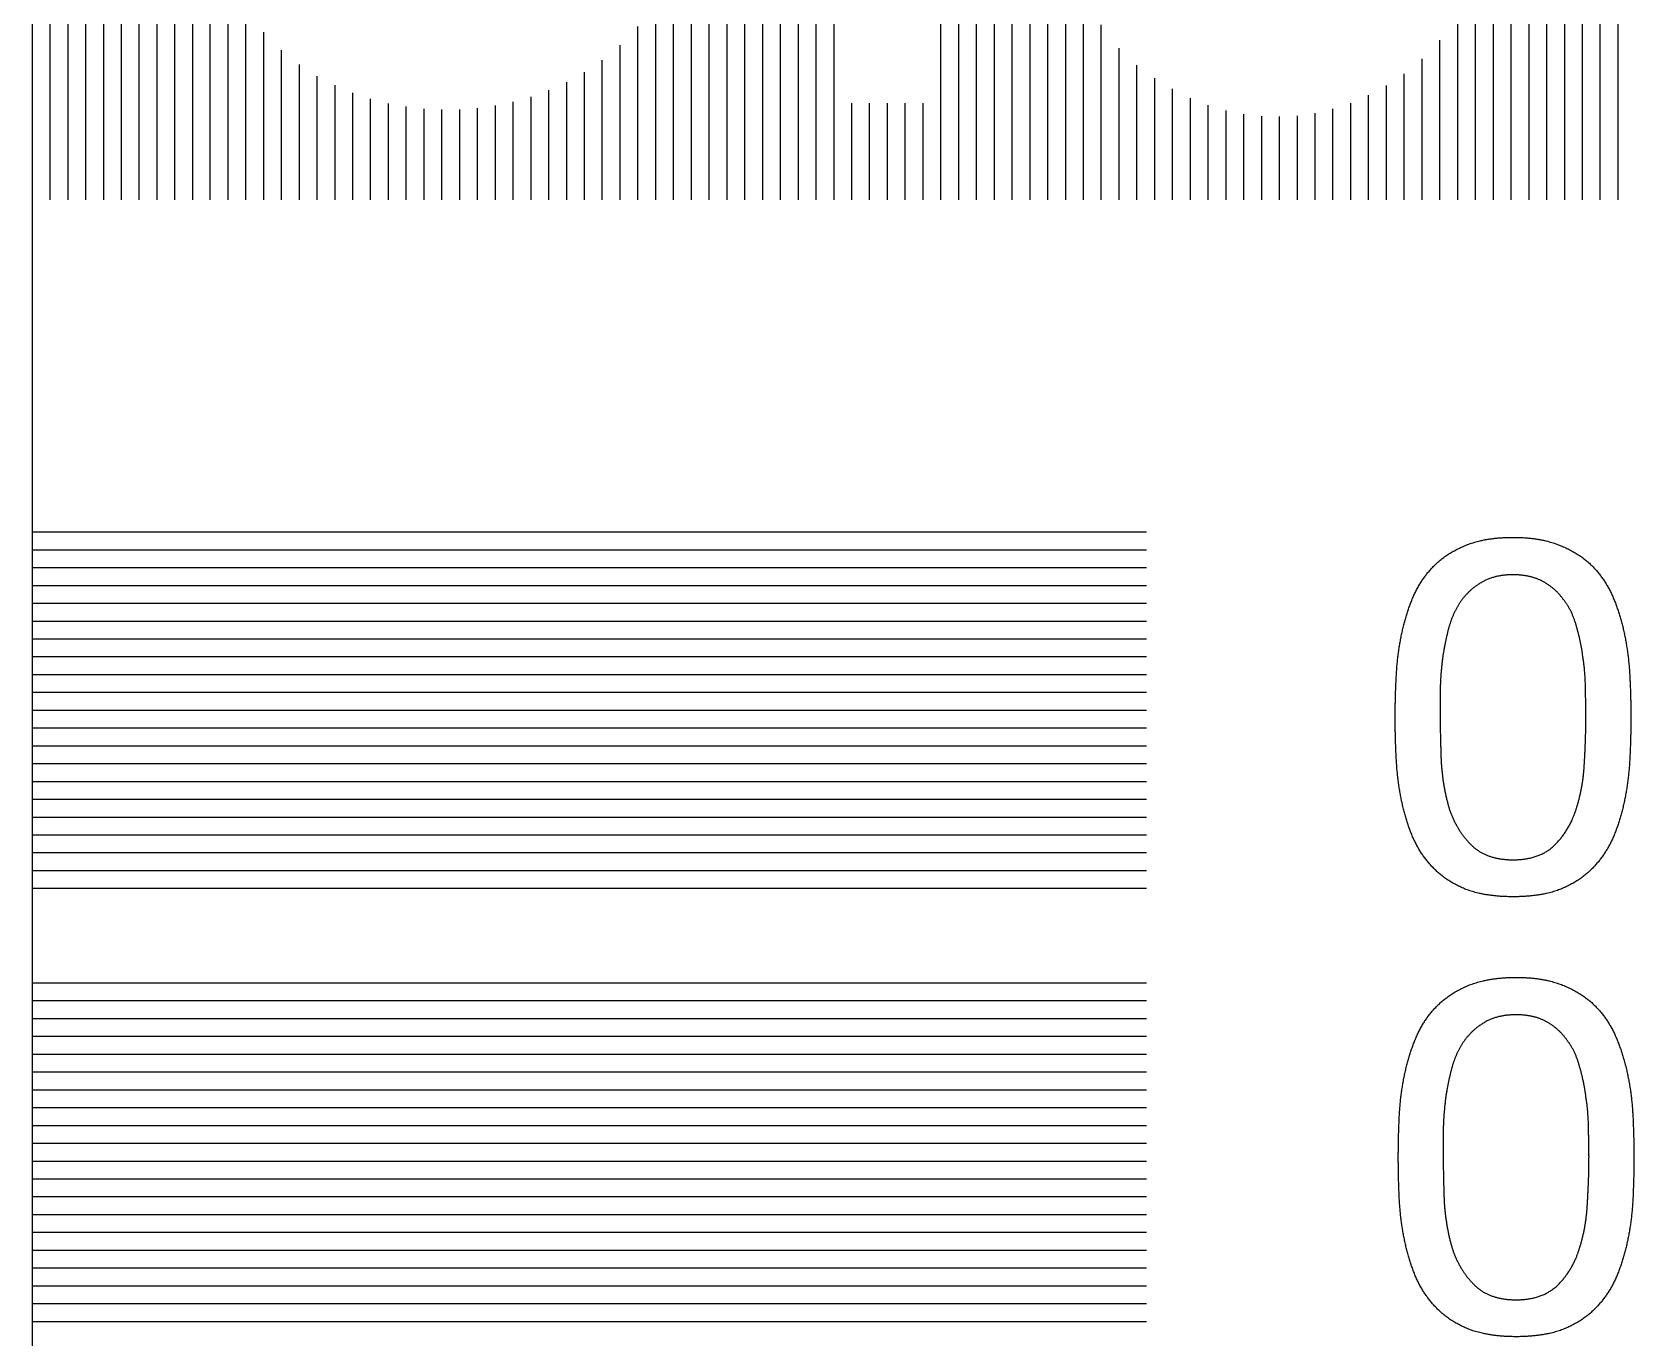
# Model space of a CAD drawing. Header units: millimetres. Extents: x -155 to -21, y -38 to 37.
# Drawn here: x -154.52 to -136.54, y -14.3 to 0.36 of the extents above; entities that cross this region are included whole.
import ezdxf

# ---------------------------------------------------------------- set-up
doc = ezdxf.new("R2010")
doc.units = ezdxf.units.MM
for name, color, linetype, true_color in [('Layer 02', 254, 'Continuous', 0xbfbfff), ('Layer 03', 123, 'Continuous', 0x3fbfbf), ('Layer 06', 172, 'Continuous', 0x0000bf)]:
    doc.layers.add(name, color=color, linetype=linetype, true_color=true_color)

msp = doc.modelspace()

# ---------------------------------------------------------------- linework, layer by layer
at = {"layer": 'Layer 02'}
for points in [[(-154.524, -5.25), (-142.018, -5.25)], [(-154.524, -5.45), (-142.018, -5.45)], [(-154.524, -5.65), (-142.018, -5.65)], [(-154.524, -5.85), (-142.018, -5.85)], [(-154.524, -6.05), (-142.018, -6.05)], [(-154.524, -6.25), (-142.018, -6.25)], [(-154.524, -6.45), (-142.018, -6.45)], [(-154.524, -6.65), (-142.018, -6.65)], [(-154.524, -6.85), (-142.018, -6.85)], [(-154.524, -7.05), (-142.018, -7.05)], [(-154.524, -7.25), (-142.018, -7.25)], [(-154.524, -7.45), (-142.018, -7.45)], [(-154.524, -7.65), (-142.018, -7.65)], [(-154.524, -7.85), (-142.018, -7.85)], [(-154.524, -8.05), (-142.018, -8.05)], [(-154.524, -8.25), (-142.018, -8.25)], [(-154.524, -8.45), (-142.018, -8.45)], [(-154.524, -8.65), (-142.018, -8.65)], [(-154.524, -8.85), (-142.018, -8.85)], [(-154.524, -9.05), (-142.018, -9.05)], [(-154.524, -9.25), (-142.018, -9.25)]]:
    msp.add_lwpolyline(points, dxfattribs=at)
at = {"layer": 'Layer 03'}
for points in [[(-154.524, -10.311), (-142.018, -10.311)], [(-154.524, -10.511), (-142.018, -10.511)], [(-154.524, -10.711), (-142.018, -10.711)], [(-154.524, -10.911), (-142.018, -10.911)], [(-154.524, -11.111), (-142.018, -11.111)], [(-154.524, -11.311), (-142.018, -11.311)], [(-154.524, -11.511), (-142.018, -11.511)], [(-154.524, -11.711), (-142.018, -11.711)], [(-154.524, -11.911), (-142.018, -11.911)], [(-154.524, -12.111), (-142.018, -12.111)], [(-154.524, -12.311), (-142.018, -12.311)], [(-154.524, -12.511), (-142.018, -12.511)], [(-154.524, -12.711), (-142.018, -12.711)], [(-154.524, -12.911), (-142.018, -12.911)], [(-154.524, -13.111), (-142.018, -13.111)], [(-154.524, -13.311), (-142.018, -13.311)], [(-154.524, -13.511), (-142.018, -13.511)], [(-154.524, -13.711), (-142.018, -13.711)], [(-154.524, -13.911), (-142.018, -13.911)], [(-154.524, -14.111), (-142.018, -14.111)]]:
    msp.add_lwpolyline(points, dxfattribs=at)
at = {"layer": 'Layer 06'}
msp.add_lwpolyline([(-20.724, -37.799), (-20.724, 37.201), (-154.524, 37.201), (-154.524, -37.799)], close=True, dxfattribs=at)
msp.add_lwpolyline([(-20.724, -37.799), (-20.724, 37.201), (-154.524, 37.201), (-154.524, -37.799)], close=True, dxfattribs=at)
msp.add_lwpolyline([(-20.724, -37.799), (-20.724, 37.201), (-154.524, 37.201), (-154.524, -37.799)], close=True, dxfattribs=at)
msp.add_lwpolyline([(-20.724, -37.799), (-20.724, 37.201), (-154.524, 37.201), (-154.524, -37.799)], close=True, dxfattribs=at)
msp.add_lwpolyline([(-20.724, -37.799), (-20.724, 37.201), (-154.524, 37.201), (-154.524, -37.799)], close=True, dxfattribs=at)
msp.add_lwpolyline([(-20.724, -37.799), (-20.724, 37.201), (-154.524, 37.201), (-154.524, -37.799)], close=True, dxfattribs=at)
msp.add_lwpolyline([(-20.724, -37.799), (-20.724, 37.201), (-154.524, 37.201), (-154.524, -37.799)], close=True, dxfattribs=at)
msp.add_lwpolyline([(-20.724, -37.799), (-20.724, 37.201), (-154.524, 37.201), (-154.524, -37.799)], close=True, dxfattribs=at)
msp.add_lwpolyline([(-20.724, -37.799), (-20.724, 37.201), (-154.524, 37.201), (-154.524, -37.799)], close=True, dxfattribs=at)
msp.add_lwpolyline([(-20.724, -37.799), (-20.724, 37.201), (-154.524, 37.201), (-154.524, -37.799)], close=True, dxfattribs=at)
msp.add_lwpolyline([(-20.724, -37.799), (-20.724, 37.201), (-154.524, 37.201), (-154.524, -37.799)], close=True, dxfattribs=at)
msp.add_lwpolyline([(-20.724, -37.799), (-20.724, 37.201), (-154.524, 37.201), (-154.524, -37.799)], close=True, dxfattribs=at)
msp.add_lwpolyline([(-20.724, -37.799), (-20.724, 37.201), (-154.524, 37.201), (-154.524, -37.799)], close=True, dxfattribs=at)
msp.add_lwpolyline([(-20.724, -37.799), (-20.724, 37.201), (-154.524, 37.201), (-154.524, -37.799)], close=True, dxfattribs=at)
msp.add_lwpolyline([(-20.724, -37.799), (-20.724, 37.201), (-154.524, 37.201), (-154.524, -37.799)], close=True, dxfattribs=at)
msp.add_lwpolyline([(-20.724, -37.799), (-20.724, 37.201), (-154.524, 37.201), (-154.524, -37.799)], close=True, dxfattribs=at)
msp.add_lwpolyline([(-20.724, -37.799), (-20.724, 37.201), (-154.524, 37.201), (-154.524, -37.799)], close=True, dxfattribs=at)
msp.add_lwpolyline([(-20.724, -37.799), (-20.724, 37.201), (-154.524, 37.201), (-154.524, -37.799)], close=True, dxfattribs=at)
msp.add_lwpolyline([(-20.724, -37.799), (-20.724, 37.201), (-154.524, 37.201), (-154.524, -37.799)], close=True, dxfattribs=at)
msp.add_lwpolyline([(-20.724, -37.799), (-20.724, 37.201), (-154.524, 37.201), (-154.524, -37.799)], close=True, dxfattribs=at)
msp.add_lwpolyline([(-20.724, -37.799), (-20.724, 37.201), (-154.524, 37.201), (-154.524, -37.799)], close=True, dxfattribs=at)
msp.add_lwpolyline([(-20.724, -37.799), (-20.724, 37.201), (-154.524, 37.201), (-154.524, -37.799)], close=True, dxfattribs=at)
msp.add_lwpolyline([(-20.724, -37.799), (-20.724, 37.201), (-154.524, 37.201), (-154.524, -37.799)], close=True, dxfattribs=at)
msp.add_lwpolyline([(-20.724, -37.799), (-20.724, 37.201), (-154.524, 37.201), (-154.524, -37.799)], close=True, dxfattribs=at)
msp.add_lwpolyline([(-20.724, -37.799), (-20.724, 37.201), (-154.524, 37.201), (-154.524, -37.799)], close=True, dxfattribs=at)
msp.add_lwpolyline([(-20.724, -37.799), (-20.724, 37.201), (-154.524, 37.201), (-154.524, -37.799)], close=True, dxfattribs=at)
msp.add_lwpolyline([(-20.724, -37.799), (-20.724, 37.201), (-154.524, 37.201), (-154.524, -37.799)], close=True, dxfattribs=at)
msp.add_lwpolyline([(-20.724, -37.799), (-20.724, 37.201), (-154.524, 37.201), (-154.524, -37.799)], close=True, dxfattribs=at)
msp.add_lwpolyline([(-20.724, -37.799), (-20.724, 37.201), (-154.524, 37.201), (-154.524, -37.799)], close=True, dxfattribs=at)
msp.add_lwpolyline([(-20.724, -37.799), (-20.724, 37.201), (-154.524, 37.201), (-154.524, -37.799)], close=True, dxfattribs=at)
msp.add_lwpolyline([(-20.724, -37.799), (-20.724, 37.201), (-154.524, 37.201), (-154.524, -37.799)], close=True, dxfattribs=at)
msp.add_lwpolyline([(-20.724, -37.799), (-20.724, 37.201), (-154.524, 37.201), (-154.524, -37.799)], close=True, dxfattribs=at)
msp.add_lwpolyline([(-20.724, -37.799), (-20.724, 37.201), (-154.524, 37.201), (-154.524, -37.799)], close=True, dxfattribs=at)
msp.add_lwpolyline([(-20.724, -37.799), (-20.724, 37.201), (-154.524, 37.201), (-154.524, -37.799)], close=True, dxfattribs=at)
msp.add_lwpolyline([(-20.724, -37.799), (-20.724, 37.201), (-154.524, 37.201), (-154.524, -37.799)], close=True, dxfattribs=at)
msp.add_lwpolyline([(-20.724, -37.799), (-20.724, 37.201), (-154.524, 37.201), (-154.524, -37.799)], close=True, dxfattribs=at)
msp.add_lwpolyline([(-20.724, -37.799), (-20.724, 37.201), (-154.524, 37.201), (-154.524, -37.799)], close=True, dxfattribs=at)
msp.add_lwpolyline([(-20.724, -37.799), (-20.724, 37.201), (-154.524, 37.201), (-154.524, -37.799)], close=True, dxfattribs=at)
msp.add_lwpolyline([(-20.724, -37.799), (-20.724, 37.201), (-154.524, 37.201), (-154.524, -37.799)], close=True, dxfattribs=at)
msp.add_lwpolyline([(-20.724, -37.799), (-20.724, 37.201), (-154.524, 37.201), (-154.524, -37.799)], close=True, dxfattribs=at)
msp.add_lwpolyline([(-20.724, -37.799), (-20.724, 37.201), (-154.524, 37.201), (-154.524, -37.799)], close=True, dxfattribs=at)
msp.add_lwpolyline([(-20.724, -37.799), (-20.724, 37.201), (-154.524, 37.201), (-154.524, -37.799)], close=True, dxfattribs=at)
msp.add_lwpolyline([(-20.724, -37.799), (-20.724, 37.201), (-154.524, 37.201), (-154.524, -37.799)], close=True, dxfattribs=at)
msp.add_lwpolyline([(-20.724, -37.799), (-20.724, 37.201), (-154.524, 37.201), (-154.524, -37.799)], close=True, dxfattribs=at)
msp.add_lwpolyline([(-20.724, -37.799), (-20.724, 37.201), (-154.524, 37.201), (-154.524, -37.799)], close=True, dxfattribs=at)
msp.add_lwpolyline([(-20.724, -37.799), (-20.724, 37.201), (-154.524, 37.201), (-154.524, -37.799)], close=True, dxfattribs=at)
for points in [[(-154.524, 37.201), (-154.524, -1.522)], [(-154.524, 37.201), (-154.524, -1.522)], [(-154.324, 37.201), (-154.324, -1.522)], [(-154.324, 37.201), (-154.324, -1.522)], [(-154.124, 37.201), (-154.124, -1.522)], [(-154.124, 37.201), (-154.124, -1.522)], [(-153.924, 37.201), (-153.924, -1.522)], [(-153.924, 37.201), (-153.924, -1.522)], [(-153.724, 37.201), (-153.724, -1.522)], [(-153.724, 37.201), (-153.724, -1.522)], [(-153.524, 37.201), (-153.524, -1.522)], [(-153.524, 37.201), (-153.524, -1.522)], [(-153.324, 37.201), (-153.324, -1.522)], [(-153.324, 37.201), (-153.324, -1.522)], [(-153.124, 37.201), (-153.124, -1.522)], [(-153.124, 37.201), (-153.124, -1.522)], [(-152.924, 37.201), (-152.924, -1.522)], [(-152.924, 37.201), (-152.924, -1.522)], [(-152.724, 37.201), (-152.724, -1.522)], [(-152.724, 37.201), (-152.724, -1.522)], [(-143.324, -1.522), (-143.324, 21.69)], [(-143.324, -1.522), (-143.324, 21.69)], [(-143.524, -1.522), (-143.524, 21.526)], [(-143.524, -1.522), (-143.524, 21.526)], [(-143.924, -1.522), (-143.924, 21.245)], [(-143.924, -1.522), (-143.924, 21.245)], [(-143.724, -1.522), (-143.724, 21.379)], [(-143.724, -1.522), (-143.724, 21.379)], [(-144.124, -1.522), (-144.124, 21.125)], [(-144.124, -1.522), (-144.124, 21.125)], [(-144.324, -1.522), (-144.324, 21.016)], [(-144.324, -1.522), (-144.324, 21.016)], [(-152.524, -1.522), (-152.524, 11.141)], [(-152.524, -1.522), (-152.524, 11.141)], [(-145.524, -1.522), (-145.524, 10.943)], [(-145.524, -1.522), (-145.524, 10.943)], [(-145.724, -1.522), (-145.724, 10.307)], [(-145.724, -1.522), (-145.724, 10.307)], [(-145.924, -1.522), (-145.924, 9.922)], [(-145.924, -1.522), (-145.924, 9.922)], [(-146.124, -1.522), (-146.124, 9.634)], [(-146.124, -1.522), (-146.124, 9.634)], [(-146.324, -1.522), (-146.324, 9.404)], [(-146.324, -1.522), (-146.324, 9.404)], [(-146.524, -1.522), (-146.524, 9.212)], [(-146.524, -1.522), (-146.524, 9.212)], [(-146.724, -1.522), (-146.724, 9.051)], [(-146.724, -1.522), (-146.724, 9.051)], [(-146.924, -1.522), (-146.924, 8.913)], [(-146.924, -1.522), (-146.924, 8.913)], [(-147.124, -1.522), (-147.124, 8.794)], [(-147.124, -1.522), (-147.124, 8.794)], [(-138.124, -1.522), (-138.124, 8.598)], [(-138.124, -1.522), (-138.124, 8.598)], [(-137.924, -1.522), (-137.924, 8.497)], [(-137.924, -1.522), (-137.924, 8.497)], [(-143.124, -1.522), (-143.124, 8.413)], [(-143.124, -1.522), (-143.124, 8.413)], [(-142.924, -1.522), (-142.924, 8.413)], [(-142.924, -1.522), (-142.924, 8.413)], [(-137.724, -1.522), (-137.724, 8.414)], [(-137.724, -1.522), (-137.724, 8.414)], [(-137.524, -1.522), (-137.524, 5.873)], [(-137.524, -1.522), (-137.524, 5.873)], [(-137.324, -1.522), (-137.324, 5.873)], [(-137.324, -1.522), (-137.324, 5.873)], [(-137.124, -1.522), (-137.124, 5.873)], [(-137.124, -1.522), (-137.124, 5.873)], [(-136.924, -1.522), (-136.924, 5.873)], [(-136.924, -1.522), (-136.924, 5.873)], [(-136.724, -1.522), (-136.724, 5.873)], [(-136.724, -1.522), (-136.724, 5.873)], [(-147.324, -1.522), (-147.324, 1.127)], [(-147.324, -1.522), (-147.324, 1.127)], [(-138.324, -1.522), (-138.324, 1.099)], [(-138.324, -1.522), (-138.324, 1.099)], [(-152.324, -1.522), (-152.324, 1.011)], [(-152.324, -1.522), (-152.324, 1.011)], [(-142.724, -1.522), (-142.724, 0.835)], [(-142.724, -1.522), (-142.724, 0.835)], [(-152.124, -1.522), (-152.124, 0.624)], [(-152.124, -1.522), (-152.124, 0.624)], [(-147.524, -1.522), (-147.524, 0.704)], [(-147.524, -1.522), (-147.524, 0.704)], [(-138.524, -1.522), (-138.524, 0.561)], [(-138.524, -1.522), (-138.524, 0.561)], [(-147.724, -1.522), (-147.724, 0.424)], [(-147.724, -1.522), (-147.724, 0.424)], [(-142.524, -1.522), (-142.524, 0.443)], [(-142.524, -1.522), (-142.524, 0.443)], [(-151.924, -1.522), (-151.924, 0.358)], [(-151.924, -1.522), (-151.924, 0.358)], [(-147.924, -1.522), (-147.924, 0.212)], [(-147.924, -1.522), (-147.924, 0.212)], [(-138.724, -1.522), (-138.724, 0.27)], [(-138.724, -1.522), (-138.724, 0.27)], [(-151.724, -1.522), (-151.724, 0.156)], [(-151.724, -1.522), (-151.724, 0.156)], [(-148.124, -1.522), (-148.124, 0.044)], [(-148.124, -1.522), (-148.124, 0.044)], [(-142.324, -1.522), (-142.324, 0.18)], [(-142.324, -1.522), (-142.324, 0.18)], [(-138.924, -1.522), (-138.924, 0.059)], [(-138.924, -1.522), (-138.924, 0.059)], [(-151.524, -1.522), (-151.524, -0.004)], [(-151.524, -1.522), (-151.524, -0.004)], [(-151.324, -1.522), (-151.324, -0.133)], [(-151.324, -1.522), (-151.324, -0.133)], [(-148.324, -1.522), (-148.324, -0.091)], [(-148.324, -1.522), (-148.324, -0.091)], [(-142.124, -1.522), (-142.124, -0.013)], [(-142.124, -1.522), (-142.124, -0.013)], [(-141.924, -1.522), (-141.924, -0.158)], [(-141.924, -1.522), (-141.924, -0.158)], [(-139.124, -1.522), (-139.124, -0.107)], [(-139.124, -1.522), (-139.124, -0.107)], [(-151.124, -1.522), (-151.124, -0.237)], [(-151.124, -1.522), (-151.124, -0.237)], [(-150.924, -1.522), (-150.924, -0.322)], [(-150.924, -1.522), (-150.924, -0.322)], [(-148.724, -1.522), (-148.724, -0.292)], [(-148.724, -1.522), (-148.724, -0.292)], [(-148.524, -1.522), (-148.524, -0.202)], [(-148.524, -1.522), (-148.524, -0.202)], [(-141.724, -1.522), (-141.724, -0.277)], [(-141.724, -1.522), (-141.724, -0.277)], [(-139.524, -1.522), (-139.524, -0.349)], [(-139.524, -1.522), (-139.524, -0.349)], [(-139.324, -1.522), (-139.324, -0.241)], [(-139.324, -1.522), (-139.324, -0.241)], [(-150.724, -1.522), (-150.724, -0.389)], [(-150.724, -1.522), (-150.724, -0.389)], [(-150.524, -1.522), (-150.524, -0.44)], [(-150.524, -1.522), (-150.524, -0.44)], [(-150.324, -1.522), (-150.324, -0.476)], [(-150.324, -1.522), (-150.324, -0.476)], [(-150.124, -1.522), (-150.124, -0.5)], [(-150.124, -1.522), (-150.124, -0.5)], [(-149.924, -1.522), (-149.924, -0.51)], [(-149.924, -1.522), (-149.924, -0.51)], [(-149.724, -1.522), (-149.724, -0.507)], [(-149.724, -1.522), (-149.724, -0.507)], [(-149.524, -1.522), (-149.524, -0.492)], [(-149.524, -1.522), (-149.524, -0.492)], [(-149.324, -1.522), (-149.324, -0.463)], [(-149.324, -1.522), (-149.324, -0.463)], [(-149.124, -1.522), (-149.124, -0.421)], [(-149.124, -1.522), (-149.124, -0.421)], [(-148.924, -1.522), (-148.924, -0.365)], [(-148.924, -1.522), (-148.924, -0.365)], [(-145.324, -1.522), (-145.324, -0.439)], [(-145.324, -1.522), (-145.324, -0.439)], [(-145.124, -1.522), (-145.124, -0.439)], [(-145.124, -1.522), (-145.124, -0.439)], [(-144.924, -1.522), (-144.924, -0.439)], [(-144.924, -1.522), (-144.924, -0.439)], [(-144.724, -1.522), (-144.724, -0.439)], [(-144.724, -1.522), (-144.724, -0.439)], [(-144.524, -1.522), (-144.524, -0.439)], [(-144.524, -1.522), (-144.524, -0.439)], [(-141.524, -1.522), (-141.524, -0.38)], [(-141.524, -1.522), (-141.524, -0.38)], [(-141.324, -1.522), (-141.324, -0.46)], [(-141.324, -1.522), (-141.324, -0.46)], [(-141.124, -1.522), (-141.124, -0.519)], [(-141.124, -1.522), (-141.124, -0.519)], [(-139.924, -1.522), (-139.924, -0.502)], [(-139.924, -1.522), (-139.924, -0.502)], [(-139.724, -1.522), (-139.724, -0.436)], [(-139.724, -1.522), (-139.724, -0.436)], [(-140.924, -1.522), (-140.924, -0.56)], [(-140.924, -1.522), (-140.924, -0.56)], [(-140.724, -1.522), (-140.724, -0.583)], [(-140.724, -1.522), (-140.724, -0.583)], [(-140.524, -1.522), (-140.524, -0.589)], [(-140.524, -1.522), (-140.524, -0.589)], [(-140.324, -1.522), (-140.324, -0.578)], [(-140.324, -1.522), (-140.324, -0.578)], [(-140.124, -1.522), (-140.124, -0.549)], [(-140.124, -1.522), (-140.124, -0.549)]]:
    msp.add_lwpolyline(points, dxfattribs=at)
for points, knots in [([(-139.226, -7.333, 46.209), (-139.226, -7.552, 46.209), (-139.214, -7.787, 46.209), (-139.203, -8.022, 46.209), (-139.158, -8.247, 46.209), (-139.114, -8.471, 46.209), (-139.03, -8.672, 46.209), (-138.946, -8.868, 46.209), (-138.8, -9.02, 46.209), (-138.654, -9.171, 46.209), (-138.436, -9.261, 46.209), (-138.212, -9.345, 46.209), (-137.904, -9.345, 46.209), (-137.59, -9.345, 46.209), (-137.371, -9.261, 46.209), (-137.153, -9.171, 46.209), (-137.007, -9.02, 46.209), (-136.861, -8.868, 46.209), (-136.777, -8.672, 46.209), (-136.693, -8.471, 46.209), (-136.649, -8.247, 46.209), (-136.604, -8.022, 46.209), (-136.593, -7.787, 46.209), (-136.581, -7.552, 46.209), (-136.581, -7.333, 46.209), (-136.581, -7.115, 46.209), (-136.593, -6.88, 46.209), (-136.604, -6.644, 46.209), (-136.649, -6.42, 46.209), (-136.693, -6.196, 46.209), (-136.777, -5.994, 46.209), (-136.861, -5.793, 46.209), (-137.007, -5.641, 46.209), (-137.153, -5.49, 46.209), (-137.377, -5.401, 46.209), (-137.595, -5.311, 46.209), (-137.904, -5.311, 46.209), (-138.212, -5.311, 46.209), (-138.436, -5.401, 46.209), (-138.654, -5.49, 46.209), (-138.8, -5.641, 46.209), (-138.946, -5.793, 46.209), (-139.03, -5.994, 46.209), (-139.114, -6.196, 46.209), (-139.158, -6.42, 46.209), (-139.203, -6.644, 46.209), (-139.214, -6.88, 46.209), (-139.226, -7.115, 46.209), (-139.226, -7.333, 46.209)], [0, 0, 0, 1, 1, 2, 2, 3, 3, 4, 4, 5, 5, 6, 6, 7, 7, 8, 8, 9, 9, 10, 10, 11, 11, 12, 12, 13, 13, 14, 14, 15, 15, 16, 16, 17, 17, 18, 18, 19, 19, 20, 20, 21, 21, 22, 22, 23, 23, 24, 24, 24]), ([(-139.226, -7.333, 47.709), (-139.226, -7.552, 47.709), (-139.214, -7.787, 47.709), (-139.203, -8.022, 47.709), (-139.158, -8.247, 47.709), (-139.114, -8.471, 47.709), (-139.03, -8.672, 47.709), (-138.946, -8.868, 47.709), (-138.8, -9.02, 47.709), (-138.654, -9.171, 47.709), (-138.436, -9.261, 47.709), (-138.212, -9.345, 47.709), (-137.904, -9.345, 47.709), (-137.59, -9.345, 47.709), (-137.371, -9.261, 47.709), (-137.153, -9.171, 47.709), (-137.007, -9.02, 47.709), (-136.861, -8.868, 47.709), (-136.777, -8.672, 47.709), (-136.693, -8.471, 47.709), (-136.649, -8.247, 47.709), (-136.604, -8.022, 47.709), (-136.593, -7.787, 47.709), (-136.581, -7.552, 47.709), (-136.581, -7.333, 47.709), (-136.581, -7.115, 47.709), (-136.593, -6.88, 47.709), (-136.604, -6.644, 47.709), (-136.649, -6.42, 47.709), (-136.693, -6.196, 47.709), (-136.777, -5.994, 47.709), (-136.861, -5.793, 47.709), (-137.007, -5.641, 47.709), (-137.153, -5.49, 47.709), (-137.377, -5.401, 47.709), (-137.595, -5.311, 47.709), (-137.904, -5.311, 47.709), (-138.212, -5.311, 47.709), (-138.436, -5.401, 47.709), (-138.654, -5.49, 47.709), (-138.8, -5.641, 47.709), (-138.946, -5.793, 47.709), (-139.03, -5.994, 47.709), (-139.114, -6.196, 47.709), (-139.158, -6.42, 47.709), (-139.203, -6.644, 47.709), (-139.214, -6.88, 47.709), (-139.226, -7.115, 47.709), (-139.226, -7.333, 47.709)], [0, 0, 0, 1, 1, 2, 2, 3, 3, 4, 4, 5, 5, 6, 6, 7, 7, 8, 8, 9, 9, 10, 10, 11, 11, 12, 12, 13, 13, 14, 14, 15, 15, 16, 16, 17, 17, 18, 18, 19, 19, 20, 20, 21, 21, 22, 22, 23, 23, 24, 24, 24]), ([(-139.226, -7.333, 49.209), (-139.226, -7.552, 49.209), (-139.214, -7.787, 49.209), (-139.203, -8.022, 49.209), (-139.158, -8.247, 49.209), (-139.114, -8.471, 49.209), (-139.03, -8.672, 49.209), (-138.946, -8.868, 49.209), (-138.8, -9.02, 49.209), (-138.654, -9.171, 49.209), (-138.436, -9.261, 49.209), (-138.212, -9.345, 49.209), (-137.904, -9.345, 49.209), (-137.59, -9.345, 49.209), (-137.371, -9.261, 49.209), (-137.153, -9.171, 49.209), (-137.007, -9.02, 49.209), (-136.861, -8.868, 49.209), (-136.777, -8.672, 49.209), (-136.693, -8.471, 49.209), (-136.649, -8.247, 49.209), (-136.604, -8.022, 49.209), (-136.593, -7.787, 49.209), (-136.581, -7.552, 49.209), (-136.581, -7.333, 49.209), (-136.581, -7.115, 49.209), (-136.593, -6.88, 49.209), (-136.604, -6.644, 49.209), (-136.649, -6.42, 49.209), (-136.693, -6.196, 49.209), (-136.777, -5.994, 49.209), (-136.861, -5.793, 49.209), (-137.007, -5.641, 49.209), (-137.153, -5.49, 49.209), (-137.377, -5.401, 49.209), (-137.595, -5.311, 49.209), (-137.904, -5.311, 49.209), (-138.212, -5.311, 49.209), (-138.436, -5.401, 49.209), (-138.654, -5.49, 49.209), (-138.8, -5.641, 49.209), (-138.946, -5.793, 49.209), (-139.03, -5.994, 49.209), (-139.114, -6.196, 49.209), (-139.158, -6.42, 49.209), (-139.203, -6.644, 49.209), (-139.214, -6.88, 49.209), (-139.226, -7.115, 49.209), (-139.226, -7.333, 49.209)], [0, 0, 0, 1, 1, 2, 2, 3, 3, 4, 4, 5, 5, 6, 6, 7, 7, 8, 8, 9, 9, 10, 10, 11, 11, 12, 12, 13, 13, 14, 14, 15, 15, 16, 16, 17, 17, 18, 18, 19, 19, 20, 20, 21, 21, 22, 22, 23, 23, 24, 24, 24]), ([(-139.226, -7.333, 50.709), (-139.226, -7.552, 50.709), (-139.214, -7.787, 50.709), (-139.203, -8.022, 50.709), (-139.158, -8.247, 50.709), (-139.114, -8.471, 50.709), (-139.03, -8.672, 50.709), (-138.946, -8.868, 50.709), (-138.8, -9.02, 50.709), (-138.654, -9.171, 50.709), (-138.436, -9.261, 50.709), (-138.212, -9.345, 50.709), (-137.904, -9.345, 50.709), (-137.59, -9.345, 50.709), (-137.371, -9.261, 50.709), (-137.153, -9.171, 50.709), (-137.007, -9.02, 50.709), (-136.861, -8.868, 50.709), (-136.777, -8.672, 50.709), (-136.693, -8.471, 50.709), (-136.649, -8.247, 50.709), (-136.604, -8.022, 50.709), (-136.593, -7.787, 50.709), (-136.581, -7.552, 50.709), (-136.581, -7.333, 50.709), (-136.581, -7.115, 50.709), (-136.593, -6.88, 50.709), (-136.604, -6.644, 50.709), (-136.649, -6.42, 50.709), (-136.693, -6.196, 50.709), (-136.777, -5.994, 50.709), (-136.861, -5.793, 50.709), (-137.007, -5.641, 50.709), (-137.153, -5.49, 50.709), (-137.377, -5.401, 50.709), (-137.595, -5.311, 50.709), (-137.904, -5.311, 50.709), (-138.212, -5.311, 50.709), (-138.436, -5.401, 50.709), (-138.654, -5.49, 50.709), (-138.8, -5.641, 50.709), (-138.946, -5.793, 50.709), (-139.03, -5.994, 50.709), (-139.114, -6.196, 50.709), (-139.158, -6.42, 50.709), (-139.203, -6.644, 50.709), (-139.214, -6.88, 50.709), (-139.226, -7.115, 50.709), (-139.226, -7.333, 50.709)], [0, 0, 0, 1, 1, 2, 2, 3, 3, 4, 4, 5, 5, 6, 6, 7, 7, 8, 8, 9, 9, 10, 10, 11, 11, 12, 12, 13, 13, 14, 14, 15, 15, 16, 16, 17, 17, 18, 18, 19, 19, 20, 20, 21, 21, 22, 22, 23, 23, 24, 24, 24]), ([(-138.721, -7.328, 46.209), (-138.721, -7.182, 46.209), (-138.721, -7.008, 46.209), (-138.716, -6.829, 46.209), (-138.693, -6.655, 46.209), (-138.665, -6.476, 46.209), (-138.621, -6.308, 46.209), (-138.57, -6.14, 46.209), (-138.481, -6.017, 46.209), (-138.385, -5.888, 46.209), (-138.245, -5.81, 46.209), (-138.105, -5.731, 46.209), (-137.904, -5.731, 46.209), (-137.702, -5.731, 46.209), (-137.562, -5.81, 46.209), (-137.422, -5.888, 46.209), (-137.332, -6.017, 46.209), (-137.237, -6.14, 46.209), (-137.192, -6.308, 46.209), (-137.142, -6.476, 46.209), (-137.119, -6.655, 46.209), (-137.091, -6.829, 46.209), (-137.091, -7.008, 46.209), (-137.086, -7.182, 46.209), (-137.086, -7.328, 46.209), (-137.086, -7.552, 46.209), (-137.102, -7.832, 46.209), (-137.114, -8.106, 46.209), (-137.192, -8.353, 46.209), (-137.265, -8.594, 46.209), (-137.433, -8.762, 46.209), (-137.601, -8.93, 46.209), (-137.904, -8.93, 46.209), (-138.206, -8.93, 46.209), (-138.374, -8.762, 46.209), (-138.542, -8.594, 46.209), (-138.621, -8.353, 46.209), (-138.693, -8.106, 46.209), (-138.71, -7.832, 46.209), (-138.721, -7.552, 46.209), (-138.721, -7.328, 46.209)], [0, 0, 0, 1, 1, 2, 2, 3, 3, 4, 4, 5, 5, 6, 6, 7, 7, 8, 8, 9, 9, 10, 10, 11, 11, 12, 12, 13, 13, 14, 14, 15, 15, 16, 16, 17, 17, 18, 18, 19, 19, 20, 20, 20]), ([(-138.721, -7.328, 47.709), (-138.721, -7.182, 47.709), (-138.721, -7.008, 47.709), (-138.716, -6.829, 47.709), (-138.693, -6.655, 47.709), (-138.665, -6.476, 47.709), (-138.621, -6.308, 47.709), (-138.57, -6.14, 47.709), (-138.481, -6.017, 47.709), (-138.385, -5.888, 47.709), (-138.245, -5.81, 47.709), (-138.105, -5.731, 47.709), (-137.904, -5.731, 47.709), (-137.702, -5.731, 47.709), (-137.562, -5.81, 47.709), (-137.422, -5.888, 47.709), (-137.332, -6.017, 47.709), (-137.237, -6.14, 47.709), (-137.192, -6.308, 47.709), (-137.142, -6.476, 47.709), (-137.119, -6.655, 47.709), (-137.091, -6.829, 47.709), (-137.091, -7.008, 47.709), (-137.086, -7.182, 47.709), (-137.086, -7.328, 47.709), (-137.086, -7.552, 47.709), (-137.102, -7.832, 47.709), (-137.114, -8.106, 47.709), (-137.192, -8.353, 47.709), (-137.265, -8.594, 47.709), (-137.433, -8.762, 47.709), (-137.601, -8.93, 47.709), (-137.904, -8.93, 47.709), (-138.206, -8.93, 47.709), (-138.374, -8.762, 47.709), (-138.542, -8.594, 47.709), (-138.621, -8.353, 47.709), (-138.693, -8.106, 47.709), (-138.71, -7.832, 47.709), (-138.721, -7.552, 47.709), (-138.721, -7.328, 47.709)], [0, 0, 0, 1, 1, 2, 2, 3, 3, 4, 4, 5, 5, 6, 6, 7, 7, 8, 8, 9, 9, 10, 10, 11, 11, 12, 12, 13, 13, 14, 14, 15, 15, 16, 16, 17, 17, 18, 18, 19, 19, 20, 20, 20]), ([(-138.721, -7.328, 49.209), (-138.721, -7.182, 49.209), (-138.721, -7.008, 49.209), (-138.716, -6.829, 49.209), (-138.693, -6.655, 49.209), (-138.665, -6.476, 49.209), (-138.621, -6.308, 49.209), (-138.57, -6.14, 49.209), (-138.481, -6.017, 49.209), (-138.385, -5.888, 49.209), (-138.245, -5.81, 49.209), (-138.105, -5.731, 49.209), (-137.904, -5.731, 49.209), (-137.702, -5.731, 49.209), (-137.562, -5.81, 49.209), (-137.422, -5.888, 49.209), (-137.332, -6.017, 49.209), (-137.237, -6.14, 49.209), (-137.192, -6.308, 49.209), (-137.142, -6.476, 49.209), (-137.119, -6.655, 49.209), (-137.091, -6.829, 49.209), (-137.091, -7.008, 49.209), (-137.086, -7.182, 49.209), (-137.086, -7.328, 49.209), (-137.086, -7.552, 49.209), (-137.102, -7.832, 49.209), (-137.114, -8.106, 49.209), (-137.192, -8.353, 49.209), (-137.265, -8.594, 49.209), (-137.433, -8.762, 49.209), (-137.601, -8.93, 49.209), (-137.904, -8.93, 49.209), (-138.206, -8.93, 49.209), (-138.374, -8.762, 49.209), (-138.542, -8.594, 49.209), (-138.621, -8.353, 49.209), (-138.693, -8.106, 49.209), (-138.71, -7.832, 49.209), (-138.721, -7.552, 49.209), (-138.721, -7.328, 49.209)], [0, 0, 0, 1, 1, 2, 2, 3, 3, 4, 4, 5, 5, 6, 6, 7, 7, 8, 8, 9, 9, 10, 10, 11, 11, 12, 12, 13, 13, 14, 14, 15, 15, 16, 16, 17, 17, 18, 18, 19, 19, 20, 20, 20]), ([(-138.721, -7.328, 50.709), (-138.721, -7.182, 50.709), (-138.721, -7.008, 50.709), (-138.716, -6.829, 50.709), (-138.693, -6.655, 50.709), (-138.665, -6.476, 50.709), (-138.621, -6.308, 50.709), (-138.57, -6.14, 50.709), (-138.481, -6.017, 50.709), (-138.385, -5.888, 50.709), (-138.245, -5.81, 50.709), (-138.105, -5.731, 50.709), (-137.904, -5.731, 50.709), (-137.702, -5.731, 50.709), (-137.562, -5.81, 50.709), (-137.422, -5.888, 50.709), (-137.332, -6.017, 50.709), (-137.237, -6.14, 50.709), (-137.192, -6.308, 50.709), (-137.142, -6.476, 50.709), (-137.119, -6.655, 50.709), (-137.091, -6.829, 50.709), (-137.091, -7.008, 50.709), (-137.086, -7.182, 50.709), (-137.086, -7.328, 50.709), (-137.086, -7.552, 50.709), (-137.102, -7.832, 50.709), (-137.114, -8.106, 50.709), (-137.192, -8.353, 50.709), (-137.265, -8.594, 50.709), (-137.433, -8.762, 50.709), (-137.601, -8.93, 50.709), (-137.904, -8.93, 50.709), (-138.206, -8.93, 50.709), (-138.374, -8.762, 50.709), (-138.542, -8.594, 50.709), (-138.621, -8.353, 50.709), (-138.693, -8.106, 50.709), (-138.71, -7.832, 50.709), (-138.721, -7.552, 50.709), (-138.721, -7.328, 50.709)], [0, 0, 0, 1, 1, 2, 2, 3, 3, 4, 4, 5, 5, 6, 6, 7, 7, 8, 8, 9, 9, 10, 10, 11, 11, 12, 12, 13, 13, 14, 14, 15, 15, 16, 16, 17, 17, 18, 18, 19, 19, 20, 20, 20]), ([(-139.191, -12.272, 46.209), (-139.191, -12.49, 46.209), (-139.18, -12.726, 46.209), (-139.169, -12.961, 46.209), (-139.124, -13.185, 46.209), (-139.079, -13.409, 46.209), (-138.995, -13.611, 46.209), (-138.911, -13.807, 46.209), (-138.765, -13.958, 46.209), (-138.62, -14.109, 46.209), (-138.401, -14.199, 46.209), (-138.177, -14.283, 46.209), (-137.869, -14.283, 46.209), (-137.555, -14.283, 46.209), (-137.337, -14.199, 46.209), (-137.118, -14.109, 46.209), (-136.973, -13.958, 46.209), (-136.827, -13.807, 46.209), (-136.743, -13.611, 46.209), (-136.659, -13.409, 46.209), (-136.614, -13.185, 46.209), (-136.569, -12.961, 46.209), (-136.558, -12.726, 46.209), (-136.547, -12.49, 46.209), (-136.547, -12.272, 46.209), (-136.547, -12.053, 46.209), (-136.558, -11.818, 46.209), (-136.569, -11.583, 46.209), (-136.614, -11.359, 46.209), (-136.659, -11.135, 46.209), (-136.743, -10.933, 46.209), (-136.827, -10.731, 46.209), (-136.973, -10.58, 46.209), (-137.118, -10.429, 46.209), (-137.342, -10.339, 46.209), (-137.561, -10.25, 46.209), (-137.869, -10.25, 46.209), (-138.177, -10.25, 46.209), (-138.401, -10.339, 46.209), (-138.62, -10.429, 46.209), (-138.765, -10.58, 46.209), (-138.911, -10.731, 46.209), (-138.995, -10.933, 46.209), (-139.079, -11.135, 46.209), (-139.124, -11.359, 46.209), (-139.169, -11.583, 46.209), (-139.18, -11.818, 46.209), (-139.191, -12.053, 46.209), (-139.191, -12.272, 46.209)], [0, 0, 0, 1, 1, 2, 2, 3, 3, 4, 4, 5, 5, 6, 6, 7, 7, 8, 8, 9, 9, 10, 10, 11, 11, 12, 12, 13, 13, 14, 14, 15, 15, 16, 16, 17, 17, 18, 18, 19, 19, 20, 20, 21, 21, 22, 22, 23, 23, 24, 24, 24]), ([(-139.191, -12.272, 47.709), (-139.191, -12.49, 47.709), (-139.18, -12.726, 47.709), (-139.169, -12.961, 47.709), (-139.124, -13.185, 47.709), (-139.079, -13.409, 47.709), (-138.995, -13.611, 47.709), (-138.911, -13.807, 47.709), (-138.765, -13.958, 47.709), (-138.62, -14.109, 47.709), (-138.401, -14.199, 47.709), (-138.177, -14.283, 47.709), (-137.869, -14.283, 47.709), (-137.555, -14.283, 47.709), (-137.337, -14.199, 47.709), (-137.118, -14.109, 47.709), (-136.973, -13.958, 47.709), (-136.827, -13.807, 47.709), (-136.743, -13.611, 47.709), (-136.659, -13.409, 47.709), (-136.614, -13.185, 47.709), (-136.569, -12.961, 47.709), (-136.558, -12.726, 47.709), (-136.547, -12.49, 47.709), (-136.547, -12.272, 47.709), (-136.547, -12.053, 47.709), (-136.558, -11.818, 47.709), (-136.569, -11.583, 47.709), (-136.614, -11.359, 47.709), (-136.659, -11.135, 47.709), (-136.743, -10.933, 47.709), (-136.827, -10.731, 47.709), (-136.973, -10.58, 47.709), (-137.118, -10.429, 47.709), (-137.342, -10.339, 47.709), (-137.561, -10.25, 47.709), (-137.869, -10.25, 47.709), (-138.177, -10.25, 47.709), (-138.401, -10.339, 47.709), (-138.62, -10.429, 47.709), (-138.765, -10.58, 47.709), (-138.911, -10.731, 47.709), (-138.995, -10.933, 47.709), (-139.079, -11.135, 47.709), (-139.124, -11.359, 47.709), (-139.169, -11.583, 47.709), (-139.18, -11.818, 47.709), (-139.191, -12.053, 47.709), (-139.191, -12.272, 47.709)], [0, 0, 0, 1, 1, 2, 2, 3, 3, 4, 4, 5, 5, 6, 6, 7, 7, 8, 8, 9, 9, 10, 10, 11, 11, 12, 12, 13, 13, 14, 14, 15, 15, 16, 16, 17, 17, 18, 18, 19, 19, 20, 20, 21, 21, 22, 22, 23, 23, 24, 24, 24]), ([(-139.191, -12.272, 49.209), (-139.191, -12.49, 49.209), (-139.18, -12.726, 49.209), (-139.169, -12.961, 49.209), (-139.124, -13.185, 49.209), (-139.079, -13.409, 49.209), (-138.995, -13.611, 49.209), (-138.911, -13.807, 49.209), (-138.765, -13.958, 49.209), (-138.62, -14.109, 49.209), (-138.401, -14.199, 49.209), (-138.177, -14.283, 49.209), (-137.869, -14.283, 49.209), (-137.555, -14.283, 49.209), (-137.337, -14.199, 49.209), (-137.118, -14.109, 49.209), (-136.973, -13.958, 49.209), (-136.827, -13.807, 49.209), (-136.743, -13.611, 49.209), (-136.659, -13.409, 49.209), (-136.614, -13.185, 49.209), (-136.569, -12.961, 49.209), (-136.558, -12.726, 49.209), (-136.547, -12.49, 49.209), (-136.547, -12.272, 49.209), (-136.547, -12.053, 49.209), (-136.558, -11.818, 49.209), (-136.569, -11.583, 49.209), (-136.614, -11.359, 49.209), (-136.659, -11.135, 49.209), (-136.743, -10.933, 49.209), (-136.827, -10.731, 49.209), (-136.973, -10.58, 49.209), (-137.118, -10.429, 49.209), (-137.342, -10.339, 49.209), (-137.561, -10.25, 49.209), (-137.869, -10.25, 49.209), (-138.177, -10.25, 49.209), (-138.401, -10.339, 49.209), (-138.62, -10.429, 49.209), (-138.765, -10.58, 49.209), (-138.911, -10.731, 49.209), (-138.995, -10.933, 49.209), (-139.079, -11.135, 49.209), (-139.124, -11.359, 49.209), (-139.169, -11.583, 49.209), (-139.18, -11.818, 49.209), (-139.191, -12.053, 49.209), (-139.191, -12.272, 49.209)], [0, 0, 0, 1, 1, 2, 2, 3, 3, 4, 4, 5, 5, 6, 6, 7, 7, 8, 8, 9, 9, 10, 10, 11, 11, 12, 12, 13, 13, 14, 14, 15, 15, 16, 16, 17, 17, 18, 18, 19, 19, 20, 20, 21, 21, 22, 22, 23, 23, 24, 24, 24]), ([(-139.191, -12.272, 50.709), (-139.191, -12.49, 50.709), (-139.18, -12.726, 50.709), (-139.169, -12.961, 50.709), (-139.124, -13.185, 50.709), (-139.079, -13.409, 50.709), (-138.995, -13.611, 50.709), (-138.911, -13.807, 50.709), (-138.765, -13.958, 50.709), (-138.62, -14.109, 50.709), (-138.401, -14.199, 50.709), (-138.177, -14.283, 50.709), (-137.869, -14.283, 50.709), (-137.555, -14.283, 50.709), (-137.337, -14.199, 50.709), (-137.118, -14.109, 50.709), (-136.973, -13.958, 50.709), (-136.827, -13.807, 50.709), (-136.743, -13.611, 50.709), (-136.659, -13.409, 50.709), (-136.614, -13.185, 50.709), (-136.569, -12.961, 50.709), (-136.558, -12.726, 50.709), (-136.547, -12.49, 50.709), (-136.547, -12.272, 50.709), (-136.547, -12.053, 50.709), (-136.558, -11.818, 50.709), (-136.569, -11.583, 50.709), (-136.614, -11.359, 50.709), (-136.659, -11.135, 50.709), (-136.743, -10.933, 50.709), (-136.827, -10.731, 50.709), (-136.973, -10.58, 50.709), (-137.118, -10.429, 50.709), (-137.342, -10.339, 50.709), (-137.561, -10.25, 50.709), (-137.869, -10.25, 50.709), (-138.177, -10.25, 50.709), (-138.401, -10.339, 50.709), (-138.62, -10.429, 50.709), (-138.765, -10.58, 50.709), (-138.911, -10.731, 50.709), (-138.995, -10.933, 50.709), (-139.079, -11.135, 50.709), (-139.124, -11.359, 50.709), (-139.169, -11.583, 50.709), (-139.18, -11.818, 50.709), (-139.191, -12.053, 50.709), (-139.191, -12.272, 50.709)], [0, 0, 0, 1, 1, 2, 2, 3, 3, 4, 4, 5, 5, 6, 6, 7, 7, 8, 8, 9, 9, 10, 10, 11, 11, 12, 12, 13, 13, 14, 14, 15, 15, 16, 16, 17, 17, 18, 18, 19, 19, 20, 20, 21, 21, 22, 22, 23, 23, 24, 24, 24]), ([(-138.687, -12.266, 46.209), (-138.687, -12.121, 46.209), (-138.687, -11.947, 46.209), (-138.681, -11.768, 46.209), (-138.659, -11.594, 46.209), (-138.631, -11.415, 46.209), (-138.586, -11.247, 46.209), (-138.536, -11.079, 46.209), (-138.446, -10.955, 46.209), (-138.351, -10.827, 46.209), (-138.211, -10.748, 46.209), (-138.071, -10.67, 46.209), (-137.869, -10.67, 46.209), (-137.667, -10.67, 46.209), (-137.527, -10.748, 46.209), (-137.387, -10.827, 46.209), (-137.298, -10.955, 46.209), (-137.202, -11.079, 46.209), (-137.158, -11.247, 46.209), (-137.107, -11.415, 46.209), (-137.085, -11.594, 46.209), (-137.057, -11.768, 46.209), (-137.057, -11.947, 46.209), (-137.051, -12.121, 46.209), (-137.051, -12.266, 46.209), (-137.051, -12.49, 46.209), (-137.068, -12.771, 46.209), (-137.079, -13.045, 46.209), (-137.158, -13.292, 46.209), (-137.23, -13.532, 46.209), (-137.398, -13.7, 46.209), (-137.567, -13.869, 46.209), (-137.869, -13.869, 46.209), (-138.172, -13.869, 46.209), (-138.34, -13.7, 46.209), (-138.508, -13.532, 46.209), (-138.586, -13.292, 46.209), (-138.659, -13.045, 46.209), (-138.676, -12.771, 46.209), (-138.687, -12.49, 46.209), (-138.687, -12.266, 46.209)], [0, 0, 0, 1, 1, 2, 2, 3, 3, 4, 4, 5, 5, 6, 6, 7, 7, 8, 8, 9, 9, 10, 10, 11, 11, 12, 12, 13, 13, 14, 14, 15, 15, 16, 16, 17, 17, 18, 18, 19, 19, 20, 20, 20]), ([(-138.687, -12.266, 47.709), (-138.687, -12.121, 47.709), (-138.687, -11.947, 47.709), (-138.681, -11.768, 47.709), (-138.659, -11.594, 47.709), (-138.631, -11.415, 47.709), (-138.586, -11.247, 47.709), (-138.536, -11.079, 47.709), (-138.446, -10.955, 47.709), (-138.351, -10.827, 47.709), (-138.211, -10.748, 47.709), (-138.071, -10.67, 47.709), (-137.869, -10.67, 47.709), (-137.667, -10.67, 47.709), (-137.527, -10.748, 47.709), (-137.387, -10.827, 47.709), (-137.298, -10.955, 47.709), (-137.202, -11.079, 47.709), (-137.158, -11.247, 47.709), (-137.107, -11.415, 47.709), (-137.085, -11.594, 47.709), (-137.057, -11.768, 47.709), (-137.057, -11.947, 47.709), (-137.051, -12.121, 47.709), (-137.051, -12.266, 47.709), (-137.051, -12.49, 47.709), (-137.068, -12.771, 47.709), (-137.079, -13.045, 47.709), (-137.158, -13.292, 47.709), (-137.23, -13.532, 47.709), (-137.398, -13.7, 47.709), (-137.567, -13.869, 47.709), (-137.869, -13.869, 47.709), (-138.172, -13.869, 47.709), (-138.34, -13.7, 47.709), (-138.508, -13.532, 47.709), (-138.586, -13.292, 47.709), (-138.659, -13.045, 47.709), (-138.676, -12.771, 47.709), (-138.687, -12.49, 47.709), (-138.687, -12.266, 47.709)], [0, 0, 0, 1, 1, 2, 2, 3, 3, 4, 4, 5, 5, 6, 6, 7, 7, 8, 8, 9, 9, 10, 10, 11, 11, 12, 12, 13, 13, 14, 14, 15, 15, 16, 16, 17, 17, 18, 18, 19, 19, 20, 20, 20]), ([(-138.687, -12.266, 49.209), (-138.687, -12.121, 49.209), (-138.687, -11.947, 49.209), (-138.681, -11.768, 49.209), (-138.659, -11.594, 49.209), (-138.631, -11.415, 49.209), (-138.586, -11.247, 49.209), (-138.536, -11.079, 49.209), (-138.446, -10.955, 49.209), (-138.351, -10.827, 49.209), (-138.211, -10.748, 49.209), (-138.071, -10.67, 49.209), (-137.869, -10.67, 49.209), (-137.667, -10.67, 49.209), (-137.527, -10.748, 49.209), (-137.387, -10.827, 49.209), (-137.298, -10.955, 49.209), (-137.202, -11.079, 49.209), (-137.158, -11.247, 49.209), (-137.107, -11.415, 49.209), (-137.085, -11.594, 49.209), (-137.057, -11.768, 49.209), (-137.057, -11.947, 49.209), (-137.051, -12.121, 49.209), (-137.051, -12.266, 49.209), (-137.051, -12.49, 49.209), (-137.068, -12.771, 49.209), (-137.079, -13.045, 49.209), (-137.158, -13.292, 49.209), (-137.23, -13.532, 49.209), (-137.398, -13.7, 49.209), (-137.567, -13.869, 49.209), (-137.869, -13.869, 49.209), (-138.172, -13.869, 49.209), (-138.34, -13.7, 49.209), (-138.508, -13.532, 49.209), (-138.586, -13.292, 49.209), (-138.659, -13.045, 49.209), (-138.676, -12.771, 49.209), (-138.687, -12.49, 49.209), (-138.687, -12.266, 49.209)], [0, 0, 0, 1, 1, 2, 2, 3, 3, 4, 4, 5, 5, 6, 6, 7, 7, 8, 8, 9, 9, 10, 10, 11, 11, 12, 12, 13, 13, 14, 14, 15, 15, 16, 16, 17, 17, 18, 18, 19, 19, 20, 20, 20]), ([(-138.687, -12.266, 50.709), (-138.687, -12.121, 50.709), (-138.687, -11.947, 50.709), (-138.681, -11.768, 50.709), (-138.659, -11.594, 50.709), (-138.631, -11.415, 50.709), (-138.586, -11.247, 50.709), (-138.536, -11.079, 50.709), (-138.446, -10.955, 50.709), (-138.351, -10.827, 50.709), (-138.211, -10.748, 50.709), (-138.071, -10.67, 50.709), (-137.869, -10.67, 50.709), (-137.667, -10.67, 50.709), (-137.527, -10.748, 50.709), (-137.387, -10.827, 50.709), (-137.298, -10.955, 50.709), (-137.202, -11.079, 50.709), (-137.158, -11.247, 50.709), (-137.107, -11.415, 50.709), (-137.085, -11.594, 50.709), (-137.057, -11.768, 50.709), (-137.057, -11.947, 50.709), (-137.051, -12.121, 50.709), (-137.051, -12.266, 50.709), (-137.051, -12.49, 50.709), (-137.068, -12.771, 50.709), (-137.079, -13.045, 50.709), (-137.158, -13.292, 50.709), (-137.23, -13.532, 50.709), (-137.398, -13.7, 50.709), (-137.567, -13.869, 50.709), (-137.869, -13.869, 50.709), (-138.172, -13.869, 50.709), (-138.34, -13.7, 50.709), (-138.508, -13.532, 50.709), (-138.586, -13.292, 50.709), (-138.659, -13.045, 50.709), (-138.676, -12.771, 50.709), (-138.687, -12.49, 50.709), (-138.687, -12.266, 50.709)], [0, 0, 0, 1, 1, 2, 2, 3, 3, 4, 4, 5, 5, 6, 6, 7, 7, 8, 8, 9, 9, 10, 10, 11, 11, 12, 12, 13, 13, 14, 14, 15, 15, 16, 16, 17, 17, 18, 18, 19, 19, 20, 20, 20])]:
    msp.add_open_spline(points, degree=2, knots=knots, dxfattribs=at)

doc.saveas('drawing.dxf')
